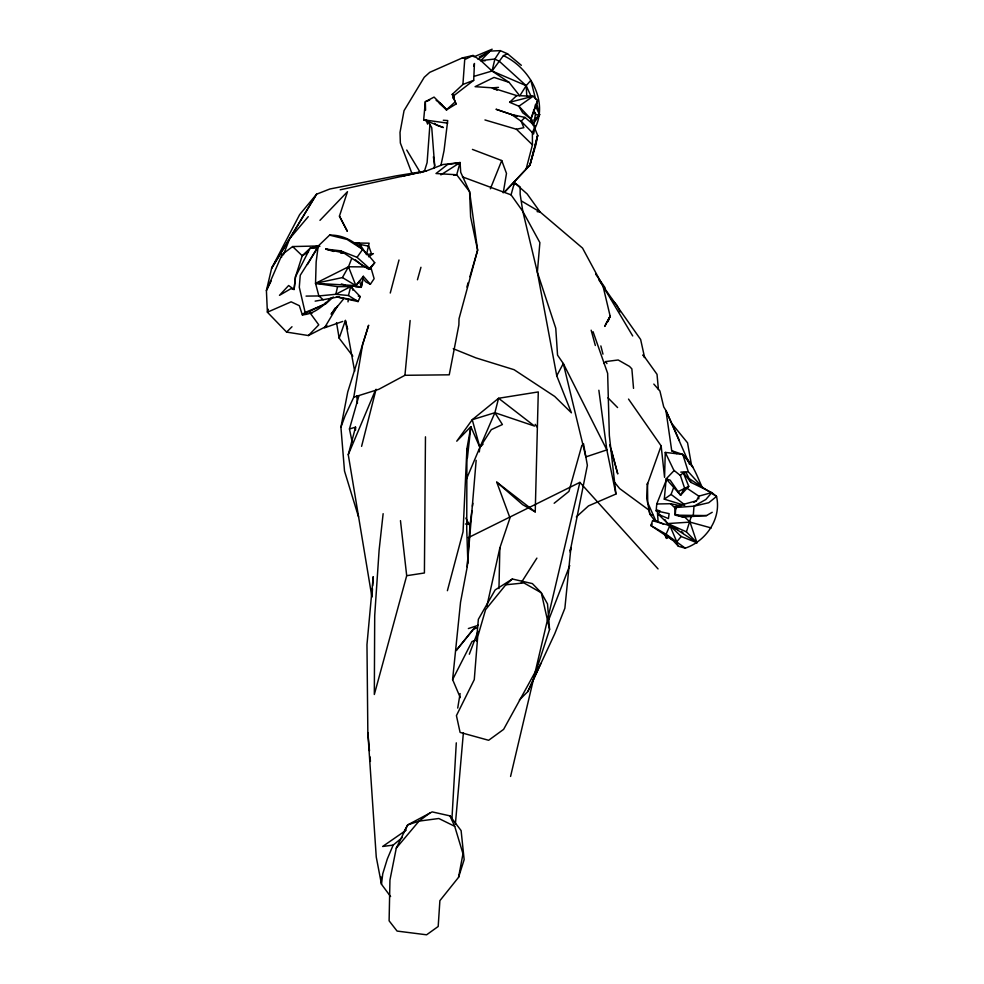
<?xml version="1.0" encoding="UTF-8"?>
<svg xmlns="http://www.w3.org/2000/svg" width="984" height="984" viewBox="0 0 984 984"><rect width="100%" height="100%" fill="white"/><g stroke="black" fill="none" stroke-linecap="round" stroke-linejoin="round"><path stroke-width="1.48" d="M355.544 430.082L355.556 427.142L349.455 428.987L352.174 442.05M486.822 606.328L499.847 547.965L509.983 517.928L496.748 482.16L522.725 504.706L535.234 511.889L538.285 391.927L498.581 398.274L472.246 419.713L456.761 441.189L470.844 426.662L466.92 448.63L466.736 529.466L467.904 563.168M712.219 512.295L706.512 515.579L683.019 517.018L675.282 515.161L674.827 506.735L696.463 500.782L698.824 496.145L711.813 492.59L716.536 496.453C721.666 518.568 706.057 541.175 685.233 548.162L678.382 546.255L672.908 540.314L665.996 534.915M425.469 436.822L424.411 572.983L406.699 575.702L374.326 694.495L374.707 615.627L379.123 550.044L383.133 513.685M698.763 498.925L698.824 496.145L686.758 488.076M498.962 588.604L499.847 547.965M504.472 192.175L526.096 169.162L532.442 144.833L532.381 132.655L535.222 126.136L524.976 117.404L511.495 114.513L496.022 109.249L517.19 116.456M653.819 384.08L659.92 391.017L663.708 406.859L665.947 410.586L671.728 450.746L682.798 454.448L688.308 471.779L701.838 486.662C696.832 475.223 692.404 462.935 682.798 454.448L665.27 452.406L664.569 477.351L661.15 445.887L628.53 399.086M452.898 98.24L454.03 95.522L473.71 80.319L474.436 63.468L473.858 66.186M655.824 520.819L647.73 502.701L647.484 483.328L646.722 498.187L649.858 514.226L655.27 521.262M466.92 448.63L463.046 531.791L447.4 590.695M451.902 819.487L456.293 742.846M348.029 301.891L348.213 298.878M674.827 506.735L675.75 507.51L675.282 515.161L706.512 515.579M372.013 596.341L372.481 588.764M372.665 585.738L373.231 576.649L366.971 644.606L367.844 732.6L376.257 857.027L381.484 884.259L390.587 896.522M519.38 699.993L527.867 691.518L554.742 633.77L564.877 608.223L570.929 547.547L587.362 465.371L583.512 443.686M460.278 697.619L452.603 679.575L460.537 602.257L467.203 566.944L469.958 525.899L471.865 510.807M440.352 103.418L446.355 109.9L456.047 104.009L452.209 94.415L462.911 84.452L464.719 59.581L473.119 55.461L480.807 60.59L492.049 71.02L509.097 82.373L519.687 95.731M693.253 515.923L693.991 506.17L705.823 499.515L711.813 492.59L691.026 482.418L683.277 472.627L680.387 475.518L684.52 487.953L680.62 495.247L666.168 478.864L674.163 470.5L680.387 475.518M426.552 120.097L429.922 124.464L427.105 162.581L424.498 171.019M467.203 566.944L476.158 460.327M455.383 824.088L463.39 732.711M476.453 641.236L478.359 619.317L495.161 589.933L512.356 579.01L532.393 583.61L541.311 592.786L547.522 603.967L549.564 629.465L536.6 669.464L503.611 729.378L488.642 740.288L460.082 732.404L456.428 715.614L474.276 679.624L477.683 636.82L485.592 609.637L505.764 584.803L512.356 579.01M659.969 510.757L658.505 514.447L668.431 518.605L669.132 513.648L656.144 510.831L656.759 503.98L670.547 503.722L681.051 505.874M434.387 123.308L436.552 125.14L443.353 127.539L423.673 119.827L425.334 101.684L434.067 97.096L446.798 109.839L439.258 103.332M684.704 505.395L664.298 499.159L666.168 478.864L670.166 480.18L680.62 495.247L688.751 486.354L683.277 472.627L686.131 472.677L691.026 482.418M358.545 516.908L344.511 471.053L340.919 427.265L345.052 415.9L353.785 397.167L378.828 389.295L404.941 375.298L410.143 320.526M467.4 457.929L470.844 426.662L479.872 447.388L479.306 451.914M472.443 506.268L472.824 503.254M333.797 251.449L325.704 249.087L340.526 250.809L368.754 269.358L370.07 268.94L374.707 262.716C363.428 248.681 348.914 234.475 329.591 235.139L318.213 246.012L316.159 261.855L315.544 283.318L318.865 295.95L323.207 299.739L339.382 296.701M457.72 708.086L460.106 693.56M353.785 397.167L362.641 344.363L368.656 325.212L347.733 392.001L340.919 427.265M503.242 192.839L506.489 173.405L501.742 160.552L472.431 149.408M570.117 552.061L570.929 547.547L570.105 550.45M281.522 257.414L282.051 254.573L292.617 246.553L318.324 245.975L307.426 264.512M353.674 285.606L356.011 286.959L361.239 287.34L363.317 276.295L370.365 284.278L374.129 278.681L370.734 266.959M454.706 826.302L438.827 818.504L419.012 821.123L407.683 824.912L396.281 848.122L389.947 880.016L389.111 920.827L397.081 931.073L426.601 934.8L438.188 926.485L439.885 900.668L458.556 877.334L462.984 853.755L454.706 826.302L449.959 815.871L432.148 811.886L407.683 824.912L403.292 833.165M533.303 125.312L535.603 113.849L533.488 110.171M533.599 134.008L535.222 126.136M440.93 165.349L444.03 150.7L447.72 120.565L443.317 120.257M691.235 516.6L686.414 531.852L696.967 542.75L690.018 522.11L683.523 515.985M353.625 285.163L361.239 287.34L362.604 281.252M632.7 335.938L603.02 286.123L582.54 248.091L540.118 212.003L527.153 193.922L514.411 182.692L513.968 184.66L514.411 182.692L520.155 186.935L520.155 194.266L522.812 211.375L537.362 272.236L556.747 375.79L571.409 412.813L554.693 396.429L514.066 369.701L475.924 357.881L453.243 348.717M363.317 276.295L355.876 285.618L350.648 286.59L337.586 286.651L335.802 294.29L318.865 295.95L306.061 296.098M510.573 776.438L579.884 482.381L658.05 568.924M356.011 300.317L358.127 301.547L348.471 295.52L350.648 286.59L360.218 296.602L358.127 301.547L336.405 296.861L354.511 300.046M361.595 446.355L376.072 389.258M483.095 444.116L479.872 447.388L494.891 412.702L498.581 398.274L534.509 426.072L494.891 412.702L472.246 419.713L479.872 447.388L465.666 480.93M504.657 192.003L529.921 165.152L534.189 148.805M534.964 145.829L537.67 135.423L531.065 119.162L537.596 100.528L533.131 96.235L516.686 95.596L492.062 87.797L475.087 86.678L494.029 77.416L509.097 82.373M390.267 293.023L399 259.985M371.94 597.165L348.262 454.669L355.556 427.142M368.533 256.75L373.403 253.638L366.552 254.524L369.135 243.196L354.289 242.999M576.317 516.944L588.53 505.874L615.923 494.042L606.845 449.909L563.315 363.539L557.547 355.15L555.763 328.226L537.362 272.236L539.884 242.618L522.812 211.375L511.065 194.857L514.411 182.692M417.45 279.776L420.955 267.279M581.888 445.272L568.937 491.422L554.164 503.267M349.455 428.987L358.914 395.74M529.921 165.152L537.67 135.423L535.899 144.734L529.921 165.152L526.096 169.162M466.896 287.033L468.187 282.605M469.897 276.713L477.621 250.157L469.589 191.708L460.721 172.311L460.069 162.606L443.009 164.525L426.244 170.982L340.193 189.814M458.556 877.334L464.153 859.659L461.102 830.582L449.959 815.871M433.784 168.424L434.67 165.644L431.755 127.76L429.922 124.464M268.349 309.284L267.39 312.211L286.59 332.088L308.41 335.544L327.168 325.95M339.443 216.123L347.352 231.289L339.443 216.123L347.487 191.683L319.96 220.355M534.669 128.879C549.097 101.524 529.38 67.49 503.427 55.633L492.049 71.02L474.485 76.211M352.826 356.159L339.16 338.188L345.409 320.452L347.672 329.185M647.349 484.509L661.15 445.887M663.474 524.177L654.2 519.921L652.576 520.721L650.854 525.53L672.908 540.314M537.596 100.528L530.585 119.285L531.606 119.47L532.209 123.836M664.298 499.159L671.076 494.411L673.732 487.289M469.307 654.225L477.966 631.371M548.801 619.637L569.748 565.529M337.586 286.651L315.544 283.318L342.407 277.574L348.496 266.775L351.571 258.853M283.38 254.868L289.726 238.595L316.577 194.192L329.861 189.002L396.22 175.865L426.244 170.982L401.041 176.468M608.038 321.583L610.154 316.172L603.02 286.123L598.789 279.825M656.734 503.98L666.02 480.868M490.364 188.793L501.742 160.552M348.262 454.669L375.261 390.574M402.394 837.458L393.157 845.108L387.315 858.958L382.764 873.718L381.484 884.259L380.796 876.683M282.051 254.573L266.406 290.551L267.39 312.211L291.129 301.83L299.345 305.692L302.334 314.855C313.908 314.253 323.17 305.999 330.907 298.09M685.233 548.162L666.106 534.201L669.87 525.591L658.505 514.447L660.817 515.628M527.867 691.518L540.868 663.437M271.178 280.92L266.406 290.551L271.645 268.202L299.628 214.647L316.577 194.192L271.645 268.202L289.726 238.595L308.263 216.64M452.603 679.575L472.012 641.519L474.903 640.523M319.898 246.283L310.058 248.312L295.483 276.775L294.093 289.505L290.883 288.718L279.481 295.335L288.632 285.52L294.093 289.505L295.483 276.775L302.236 255.754L310.058 248.312L318.324 245.975L315.852 247.476M357.463 245.213L358.779 242.691L366.552 254.524M556.747 375.79L563.315 363.539L585.849 456.896L606.845 449.909L598.862 390.254M337.487 306.061L324.486 327.844L342.727 321.424M520.622 94.489L526.194 85.682L530.831 80.356L535.579 98.99M521.286 582.614L536.895 558.112M479.872 447.388L491.311 429.639L502.406 424.534L494.891 412.702M521.336 65.325L507.535 53.788L500.327 50.639L494.891 59.015L492.049 71.02L526.194 85.682L531.286 96.764M335.187 308.017L331.141 314.24L343.354 299.21M532.898 124.513L539.589 114.759L536.674 103.295M340.526 250.809L357.057 257.328L362.653 249.382L347.057 239.432L329.591 235.139M368.754 269.358L374.707 262.716M475.26 627.066L456.146 650.584L473.095 629.403L477.302 627.62M396.281 848.122L419.012 821.123L429.787 813.067M711.26 527.965L690.018 522.11L667.73 523.574L696.967 542.75L681.199 536.501L676.758 541.778L669.87 525.591L652.576 520.721M358.471 246.492L360.193 244.475L368.803 246.172L371.448 253.688M652.171 524.103L650.854 525.53L666.106 534.201M325.864 302.432L323.871 304.499L302.334 314.855L304.671 312.641L325.864 303.798L333.318 296.971M308.41 335.544L318.767 324.855L309.652 312.371L312.408 312.9M485.149 60.824L480.807 60.59L490.106 51.082L500.327 50.639M524.976 117.404L521.139 121.216L523.857 127.674L516.44 129.248L484.964 119.95M286.59 332.088L291.99 326.749M534.066 119.999L539.589 114.759L535.124 105.067M531.065 119.162L518.912 106.223L509.638 102.275L516.686 95.596M446.355 109.9L455.088 101.942M603.647 363.465L605.738 361.571L618.198 359.984L629.502 366.417L631.863 368.865L633.536 388.373M406.22 830.152L382.641 846.474L393.157 845.108M478.039 59.2L490.106 51.082L479.245 56.949M664.594 534.275L666.562 538.408L669.108 536.723M440.869 174.869L460.069 162.606L456.711 174.771L469.589 191.708L470.623 217.021L477.621 250.157L459.024 318.754L458.876 324.954L449.245 374.818L404.941 375.298M693.917 502.357L696.463 500.782M308.423 251.99L302.236 255.754L292.617 246.553M677.668 491.828L688.751 486.354M350.648 286.59L335.802 294.29L348.471 295.52M366.294 266.922L348.496 266.775L315.544 283.318L355.876 285.618L359.578 280.957L361.239 287.34M468.286 537.67L579.884 482.381M503.427 55.633L507.535 53.788M473.119 55.461L462.357 57.921L429.725 72.349L424.239 77.281L404.043 110.651L400.021 132.373L400.353 142.988L412.099 173.897M473.944 56.826L492.16 49.2M462.911 84.452L473.71 80.319M429.602 100.183L425.334 101.684L425.568 110.257M468.359 628.555L478.347 625.27M509.638 102.275L533.131 96.235L518.912 106.223L522.664 112.73L531.606 119.47M455.641 163.701L460.069 162.606L459.024 164.34L460.069 162.606L447.585 164.5L436.01 173.528L456.711 174.771L453.71 175.25M315.421 246.652L318.324 245.975M354.252 243.491L358.779 242.691M315.151 301.141L323.207 299.739M656.144 510.831L658.69 510.388M465.444 524.042L469.749 523.513M310.058 248.312L317.647 247.82L300.243 275.299L299.284 287.23L305.261 312.961M480.807 60.59L494.891 59.015L499.651 61.586L526.194 85.682L526.797 96.321M505.764 584.803L523.906 582.934L541.311 592.786L549.564 629.465M498.494 87.379L493.55 87.748L497.031 90.331M675.75 507.51L693.991 506.17L708.763 502.726L716.536 496.453L689.55 478.876M680.805 472.123L688.308 471.779M535.37 114.796L539.589 114.759M340.587 253.06L343.354 253.146M462.357 57.921L465.358 58.204M537.116 211.621L540.118 212.003L521.631 201.093M423.673 119.827L447.634 123.148M325.704 249.087L344.449 253.06M652.589 514.927L649.858 514.226L649.145 510.253L619.649 488.581L614.828 482.64M341.313 283.945L345.31 285.077M358.238 296.036L360.218 296.602M674.815 514.226L683.019 517.018M462.431 176.886L511.065 194.857M667.73 523.574L686.414 531.852M675.086 528.199L677.693 529.503M370.365 284.278L365.987 282.002L362.899 278.607M671.728 450.746L676.795 453.624M342.407 277.574L355.876 285.618L348.496 266.775M452.209 94.415L454.03 95.522L454.067 99.003L456.047 104.009M492.062 87.797L494.423 89.372M511.495 114.513L521.139 121.216L532.381 132.655M436.133 100.331L441.791 104.452M671.076 494.411L683.831 504.091M496.748 482.16L535.234 511.889M355.482 259.887L362.321 265.545L370.07 268.94L357.057 257.328M516.44 129.248L532.442 144.833M670.547 503.722L675.959 508.826M669.87 525.591L681.199 536.501M607.977 397.856L617.583 407.548M533.525 111.745L535.603 113.849M611.187 298.742L616.87 305.175L620.117 311.879M681.592 531.446L683.351 533.451M689.538 464.276L665.947 410.586L671.9 423.661L687.545 442.825L691.752 466.453M682.798 454.448L692.97 467.179M643.241 355.076L657.029 374.338L658.407 389.443M530.757 120.368L532.479 122.766M603.02 286.123L640.633 339.468L644.594 357.512L642.946 355.101M595.652 274.106L605.049 287.685M664.876 519.577L668.997 525.813M535.185 424.338L536.858 426.884M406.736 150.035L420.476 172.852M605.738 361.571L606.943 363.588M465.838 518.076L469.958 525.899M676.98 543.512L678.382 546.255M665.27 452.406L674.311 471.225M671.9 423.661L679.477 440.746M665.098 534.902L666.562 538.408M426.183 120.294L427.609 124.132M593.057 331.706L607.645 373.367L609.342 435.543L615.923 494.042M609.736 444.928L617.755 473.931L611.556 450.5M591.163 330.181L595.332 345.507M600.855 345.925L602.971 354.154M351.854 285.631L352.789 290.145M345.409 320.452L354.658 371.226M336.516 322.604L339.16 338.188M433.403 156.813L434.67 165.644M400.463 520.634L406.699 575.702M356.762 395.752L357.438 403.305M367.844 732.6L369.48 750.804M370.033 756.868L370.439 761.419M657.214 509.995L658.05 520.511M606.328 323.232L604.729 326.405L610.154 316.172L606.328 323.232M460.069 162.606L458.802 163.11L458.999 164.328L458.802 163.11L460.069 162.606"/></g></svg>
